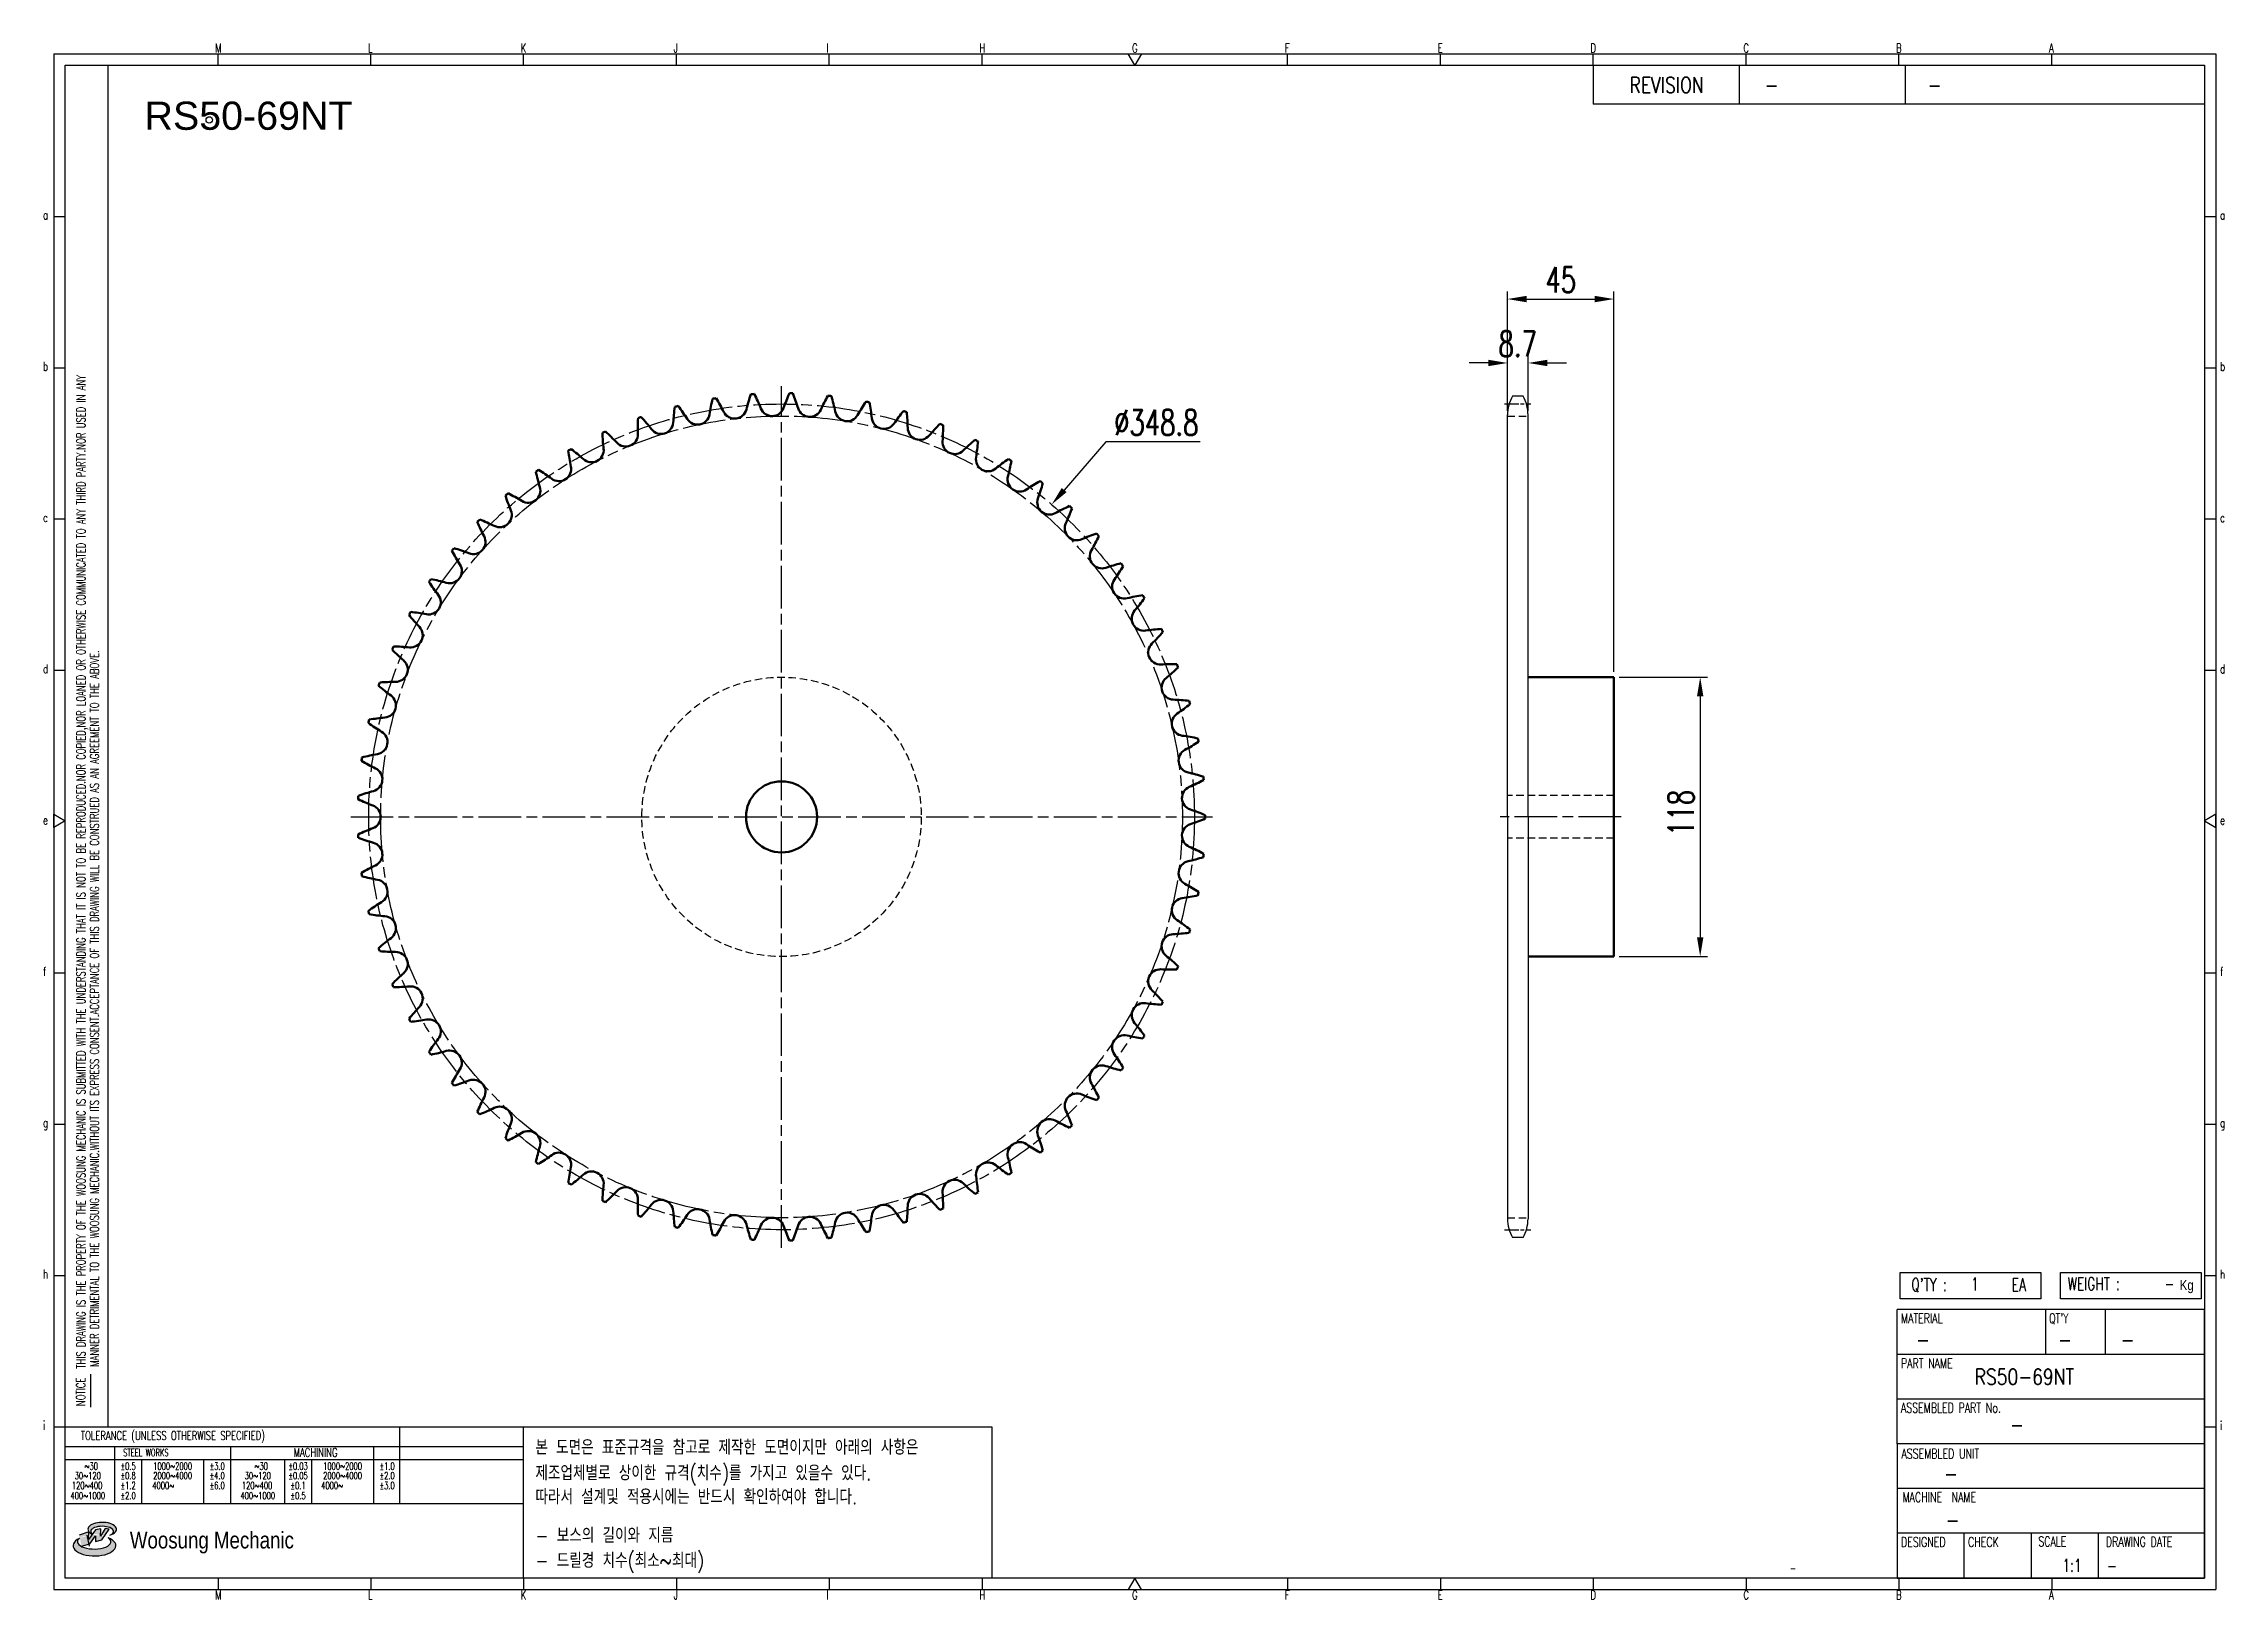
# Model space of a CAD drawing. Header units: millimetres. Extents: x 8305 to 9226, y 4748 to 5405.
import ezdxf
from ezdxf.enums import TextEntityAlignment as Align

# ---------------------------------------------------------------- set-up
doc = ezdxf.new("R2010")
doc.units = ezdxf.units.MM
for name, pattern in [('AM_ISO08W050', [18, 12, -1.5, 3, -1.5]), ('AM_ISO08W050x2', [9, 6, -0.75, 1.5, -0.75]), ('HIDDEN', [9.525, 6.35, -3.175])]:
    doc.linetypes.add(name, pattern=pattern)
for name, color, linetype, lineweight in [('20', 7, 'Continuous', 50), ('22', 30, 'AM_ISO08W050', 25), ('23', 40, 'AM_ISO08W050', 25), ('VIS', 7, 'Continuous', 50)]:
    doc.layers.add(name, color=color, linetype=linetype, lineweight=lineweight)
for name, color, linetype in [('HL', 2, 'HIDDEN'), ('S-DIM', 7, 'Continuous'), ('TITLE', 7, 'Continuous'), ('도면레이아웃', 7, 'Continuous')]:
    doc.layers.add(name, color=color, linetype=linetype)
doc.styles.add('HAN', font='ROMANS.shx', dxfattribs={"width": 0.7, "bigfont": 'whgtxt.shx'})
doc.styles.add('HKD_ST2', font='romans.shx', dxfattribs={"width": 0.7, "height": 4, "bigfont": '@extfont2.shx'})
doc.styles.add('HSG', font='SIMPLEX.shx', dxfattribs={"width": 0.7, "bigfont": 'HSG.shx'})
doc.styles.add('ROMANS', font='romans.shx', dxfattribs={"width": 0.7, "bigfont": 'whgtxt.shx'})
doc.styles.add('SLDTEXTSTYLE4', font='arial.ttf', dxfattribs={"width": 0.8})
doc.styles.get("Standard").update_dxf_attribs({"font": 'arial.ttf'})
doc.dimstyles.new('APP23', dxfattribs={"dimscale": 4.5, "dimtxt": 2.4, "dimasz": 1.8, "dimexe": 0.7, "dimexo": 0.5, "dimgap": 0.6, "dimtad": 1, "dimtoh": 1, "dimdec": 1, "dimrnd": 0.01, "dimzin": 9, "dimdsep": 46, "dimtxsty": 'HSG', "dimcen": 0, "dimclrd": 1, "dimclre": 1, "dimclrt": 256, "dimazin": 2, "dimtp": 1, "dimtm": 1, "dimtfac": 0.5, "dimtdec": 1, "dimtix": 1, "dimtofl": 0, "dimtmove": 0, "dimatfit": 3, "dimfxl": 0, "dimtvp": 1, "dimtolj": 2, "dimlwd": -1, "dimlwe": -1, "dimarcsym": 0})

# ---------------------------------------------------------------- blocks, each defined once
blk = doc.blocks.new('SUYWSHJH')
at = {"layer": '도면레이아웃'}
h = blk.add_hatch(color=10, dxfattribs=at)
h.paths.add_polyline_path([(1.544, 35.177), (1.554, 34.966), (1.779, 35.034), (2.054, 35.422), (1.908, 35.446), (1.728, 35.167), (1.741, 35.439), (1.547, 35.405), (1.292, 35.041), (1.295, 35.33), (0.943, 35.208), (1.03, 34.8), (1.336, 34.885)])
edge = h.paths.add_edge_path()
edge.add_ellipse((1.795, 35.421), major_axis=(-0.53, 0), ratio=0.487785, start_angle=122.36065, end_angle=403.39574)
edge.add_line((1.411, 35.244), (1.419, 35.261))
edge.add_ellipse((1.798, 35.344), major_axis=(-0.423, 0), ratio=0.444396, start_angle=131.58977, end_angle=386.19408, ccw=False)
edge = h.paths.add_edge_path()
edge.add_ellipse((1.512, 34.815), major_axis=(-0.793, 0), ratio=0.480113, start_angle=314.67633, end_angle=590.85213)
edge.add_ellipse((1.501, 34.958), major_axis=(-0.62, 0), ratio=0.43311, start_angle=331.7024, end_angle=574.42495, ccw=False)
for p, q in [((0, 90.118), (80.15, 90.118)), ((0, 90.118), (0, 33.191)), ((6.089, 89.693), (6.089, 90.118)), ((11.753, 89.693), (11.753, 90.118)), ((17.418, 89.693), (17.418, 90.118)), ((23.082, 89.693), (23.082, 90.118)), ((28.746, 89.693), (28.746, 90.118)), ((34.411, 89.693), (34.411, 90.118)), ((45.739, 89.693), (45.739, 90.118)), ((51.404, 89.693), (51.404, 90.118)), ((57.068, 89.693), (57.068, 90.118)), ((62.732, 89.693), (62.732, 90.118)), ((68.397, 89.693), (68.397, 90.118)), ((74.061, 89.693), (74.061, 90.118)), ((80.15, 90.118), (80.15, 33.191)), ((0, 84.085), (0.425, 84.085)), ((79.725, 84.085), (80.15, 84.085)), ((0, 78.478), (0.425, 78.478)), ((79.725, 78.478), (80.15, 78.478)), ((0, 72.87), (0.425, 72.87)), ((79.725, 72.87), (80.15, 72.87)), ((0, 67.262), (0.425, 67.262)), ((79.725, 67.262), (80.15, 67.262)), ((0, 56.047), (0.425, 56.047)), ((79.725, 56.047), (80.15, 56.047)), ((0, 50.439), (0.425, 50.439)), ((79.725, 50.439), (80.15, 50.439)), ((0, 44.832), (0.425, 44.832)), ((79.725, 44.832), (80.15, 44.832)), ((1.377, 39.947), (1.377, 41.174)), ((0, 39.224), (0.425, 39.224)), ((79.725, 39.224), (80.15, 39.224)), ((0, 33.191), (80.15, 33.191)), ((6.089, 33.616), (6.089, 33.191)), ((11.753, 33.616), (11.753, 33.191)), ((17.418, 33.616), (17.418, 33.191)), ((23.082, 33.616), (23.082, 33.191)), ((28.746, 33.616), (28.746, 33.191)), ((34.411, 33.616), (34.411, 33.191)), ((45.739, 33.616), (45.739, 33.191)), ((51.404, 33.616), (51.404, 33.191)), ((57.068, 33.616), (57.068, 33.191)), ((62.732, 33.616), (62.732, 33.191)), ((68.397, 33.616), (68.397, 33.191)), ((74.061, 33.616), (74.061, 33.191))]:
    blk.add_line(p, q)
at = {"color": 2}
for p, q in [((2.017, 39.224), (2.017, 89.693)), ((0.425, 39.224), (17.418, 39.224)), ((12.816, 39.224), (12.816, 36.382)), ((17.418, 33.616), (17.418, 39.224)), ((0.425, 38.487), (17.418, 38.487)), ((0.425, 38.012), (17.418, 38.012)), ((2.257, 38.487), (2.257, 36.382)), ((3.257, 38.012), (3.257, 36.382)), ((5.557, 38.012), (5.557, 36.382)), ((6.557, 38.5), (6.557, 36.382)), ((8.557, 38.012), (8.557, 36.382)), ((9.557, 38.026), (9.557, 36.382)), ((11.857, 38.487), (11.857, 36.382)), ((0.425, 36.382), (17.418, 36.382))]:
    blk.add_line(p, q, dxfattribs=at)
at = {"color": 6, "ltscale": 0.5}
for p, q in [((57.068, 89.693), (57.068, 88.246)), ((62.47, 89.693), (62.47, 88.246)), ((68.635, 89.693), (68.635, 88.246)), ((79.725, 88.246), (57.068, 88.246)), ((68.336, 38.59), (68.336, 43.563)), ((79.725, 43.563), (68.336, 43.563)), ((73.827, 43.563), (73.827, 41.905)), ((76.037, 43.563), (76.037, 41.905)), ((79.725, 38.59), (79.725, 43.563)), ((79.725, 41.905), (68.336, 41.905)), ((79.725, 40.248), (68.336, 40.248)), ((68.336, 38.59), (68.336, 33.616)), ((79.725, 38.59), (68.336, 38.59)), ((79.725, 33.616), (79.725, 38.59)), ((79.725, 36.932), (68.336, 36.932)), ((79.725, 35.274), (68.336, 35.274)), ((70.822, 33.616), (70.822, 35.274)), ((73.309, 33.616), (73.309, 35.274)), ((75.796, 33.616), (75.796, 35.274)), ((68.336, 33.616), (79.725, 33.616))]:
    blk.add_line(p, q, dxfattribs=at)
for points in [[(40.075, 89.693), (39.83, 90.118), (40.32, 90.118)], [(0.425, 89.693), (79.725, 89.693), (79.725, 33.616), (0.425, 33.616)], [(0.425, 61.679), (0, 61.433), (0, 61.924)], [(79.725, 61.679), (80.15, 61.433), (80.15, 61.924)], [(40.075, 33.616), (39.83, 33.191), (40.32, 33.191)]]:
    blk.add_lwpolyline(points, close=True)
at = {"layer": 'TITLE', "color": 20}
for p, q in [((68.449, 43.961), (68.449, 44.936)), ((68.449, 44.936), (73.654, 44.936)), ((73.654, 44.936), (73.654, 43.961)), ((74.39, 43.961), (74.39, 44.936)), ((74.39, 44.936), (79.595, 44.936)), ((79.595, 44.936), (79.595, 43.961)), ((73.654, 43.961), (68.449, 43.961)), ((79.595, 43.961), (74.39, 43.961))]:
    blk.add_line(p, q, dxfattribs=at)
at = {"layer": '도면레이아웃'}
for p, q in [((1.295, 35.33), (0.943, 35.208)), ((1.03, 34.8), (1.336, 34.885)), ((1.224, 35.208), (1.311, 34.8)), ((1.224, 35.208), (1.224, 35.208)), ((1.547, 35.405), (1.292, 35.041)), ((1.292, 35.041), (1.295, 35.33)), ((1.336, 34.885), (1.544, 35.177)), ((1.419, 35.261), (1.411, 35.244)), ((1.544, 35.177), (1.554, 34.966)), ((1.741, 35.439), (1.547, 35.405)), ((1.554, 34.966), (1.779, 35.034)), ((1.908, 35.446), (1.728, 35.167)), ((1.728, 35.167), (1.741, 35.439)), ((1.779, 35.034), (2.054, 35.422)), ((2.054, 35.422), (1.908, 35.446))]:
    blk.add_line(p, q, dxfattribs=at)
for centre, major_axis, ratio, start_param, end_param in [((1.795, 35.421), (-0.53, 0), 0.487785, 2.135596, 7.040584), ((1.512, 34.815), (-0.793, 0), 0.480113, 5.492138, 10.312315), ((1.501, 34.958), (-0.62, 0), 0.43311, 5.789299, 10.025607), ((1.798, 35.344), (-0.423, 0), 0.444396, 2.296675, 6.740358)]:
    blk.add_ellipse(centre, major_axis=major_axis, ratio=ratio, start_param=start_param, end_param=end_param, dxfattribs=at)
at = {"color": 4, "style": 'HKD_ST2', "width": 0.7}
for s, p in [('M', (5.988, 90.164)), ('L', (11.652, 90.164)), ('K', (17.316, 90.164)), ('J', (22.981, 90.164)), ('I', (28.645, 90.164)), ('H', (34.309, 90.164)), ('G', (39.974, 90.164)), ('F', (45.638, 90.164)), ('E', (51.302, 90.164)), ('D', (56.967, 90.164)), ('C', (62.631, 90.164)), ('B', (68.295, 90.164)), ('A', (73.96, 90.164)), ('a', (-0.395, 83.976)), ('a', (80.305, 83.97)), ('b', (-0.395, 78.368)), ('b', (80.305, 78.362)), ('c', (-0.395, 72.76)), ('c', (80.305, 72.754)), ('d', (-0.395, 67.153)), ('d', (80.305, 67.147)), ('e', (-0.395, 61.545)), ('e', (80.305, 61.539)), ('f', (-0.395, 55.937)), ('f', (80.305, 55.931)), ('g', (-0.395, 50.33)), ('g', (80.305, 50.324)), ('h', (-0.395, 44.722)), ('h', (80.305, 44.716)), ('i', (-0.395, 39.114)), ('i', (80.305, 39.108)), ('M', (5.988, 32.824)), ('L', (11.652, 32.824)), ('K', (17.316, 32.824)), ('J', (22.981, 32.824)), ('I', (28.645, 32.824)), ('H', (34.309, 32.824)), ('G', (39.974, 32.824)), ('F', (45.638, 32.824)), ('E', (51.302, 32.824)), ('D', (56.967, 32.824)), ('C', (62.631, 32.824)), ('B', (68.295, 32.824)), ('A', (73.96, 32.824))]:
    blk.add_text(s, height=0.326, dxfattribs=at).set_placement(p)
for s, height, style, width, p in [('REVISION', 0.5806, 'HAN', 0.8, (58.415, 88.664)), ('-', 0.581, 'HAN', 0.8, (63.426, 88.664)), ('-', 0.581, 'HAN', 0.8, (69.468, 88.664)), ("Q'TY : ", 0.4746, 'HKD_ST2', 0.7, (68.857, 44.253)), ('1', 0.475, 'HKD_ST2', 0.7, (71.071, 44.275)), ('EA', 0.4746, 'HKD_ST2', 0.7, (72.578, 44.253)), ('WEIGHT : ', 0.4746, 'HKD_ST2', 0.7, (74.65, 44.286)), ('-', 0.581, 'HAN', 0.8, (69.029, 42.157)), ('-', 0.581, 'HAN', 0.8, (74.289, 42.157)), ('-', 0.581, 'HAN', 0.8, (76.623, 42.157)), ('-', 0.581, 'HAN', 0.8, (72.515, 39.013)), ('-', 0.581, 'HAN', 0.8, (70.067, 37.189)), ('-', 0.581, 'HAN', 0.8, (70.126, 35.48)), ('1:1', 0.4746, 'HKD_ST2', 0.7, (74.458, 33.848)), ('-', 0.475, 'HKD_ST2', 0.7, (76.112, 33.837))]:
    blk.add_text(s, height=height, dxfattribs=dict(style=style, width=width)).set_placement(p)
at = {"color": 6, "style": 'HKD_ST2', "width": 0.7}
for s, p in [(' THIS DRAWING IS THE PROPERTY OF THE WOOSUNG MECHANIC IS SUBMITTED WITH THE UNDERSTANDING THAT IT IS NOT TO BE REPRODUCED.NOR COPIED,NOR LOANED OR OTHERWISE COMMUNICATED TO ANY THIRD PARTY.NOR USED IN ANY', (1.173, 41.217)), ('MANNER DETRIMENTAL TO THE WOOSUNG MECHANIC.WITHOUT ITS EXPRESS CONSENT.ACCEPTANCE OF THIS DRAWING WILL BE CONSTRUED AS AN AGREEMENT TO THE ABOVE.', (1.672, 41.447))]:
    blk.add_text(s, height=0.326266, rotation=90, dxfattribs=at).set_placement(p)
at = {"style": 'HKD_ST2', "width": 0.7}
blk.add_text('-', height=0.475, dxfattribs=at).set_placement((78.613, 44.286), align=Align.RIGHT)
at = {"color": 4, "style": 'HKD_ST2', "width": 0.7}
for s, height, p in [('MATERIAL', 0.3651, (68.474, 43.425)), ("QT'Y", 0.3651, (73.965, 43.425)), ('PART NAME', 0.3651, (68.474, 41.756)), ('ASSEMBLED PART No.', 0.36511, (68.474, 40.109)), ('ASSEMBLED UNIT', 0.36511, (68.49, 38.408)), ('MACHINE  NAME', 0.36511, (68.532, 36.794)), ('DESIGNED', 0.3651, (68.474, 35.136)), ('CHECK', 0.3651, (70.961, 35.136)), ('SCALE', 0.3651, (73.566, 35.153)), ('DRAWING DATE', 0.36511, (76.071, 35.141))]:
    blk.add_text(s, height=height, dxfattribs=at).set_placement(p, align=Align.TOP_LEFT)
at = {"style": 'HKD_ST2', "width": 0.7}
blk.add_text('NOTICE', height=0.3263, rotation=90, dxfattribs=at).set_placement((1.163, 39.988))
for s, height, style, width, p in [('TOLERANCE (UNLESS OTHERWISE SPECIFIED)', 0.32627, 'HKD_ST2', 0.7, (4.417, 38.896)), ('-', 0.326, 'ROMANS', 0.65, (64.469, 33.975))]:
    blk.add_text(s, height=height, dxfattribs=dict(style=style, width=width)).set_placement(p, align=Align.MIDDLE_CENTER)
at = {"color": 4, "style": 'HKD_ST2', "width": 0.7}
for s, height, p in [('STEEL WORKS', 0.26101, (3.416, 38.268)), ('MACHINING', 0.3263, (9.707, 38.27)), ('%%P0.5', 0.261, (2.757, 37.762)), ('%%P0.8', 0.261, (2.757, 37.411)), ('%%P3.0', 0.261, (6.057, 37.762)), ('%%P4.0', 0.261, (6.057, 37.411)), ('%%P0.03', 0.261, (9.057, 37.762)), ('%%P0.05', 0.261, (9.057, 37.411)), ('%%P1.0', 0.261, (12.357, 37.762)), ('%%P2.0', 0.261, (12.357, 37.411)), ('%%P1.2', 0.261, (2.757, 37.045)), ('%%P2.0', 0.261, (2.757, 36.67)), ('%%P6.0', 0.261, (6.057, 37.045)), ('%%P0.1', 0.261, (9.057, 37.045)), ('%%P0.5', 0.261, (9.057, 36.67)), ('%%P3.0', 0.261, (12.357, 37.045))]:
    blk.add_text(s, height=height, dxfattribs=at).set_placement(p, align=Align.MIDDLE)
for s, height, p in [('30%%126120', 0.261, (1.263, 37.411)), ('%%12630', 0.261, (1.389, 37.762)), ('2000%%1264000', 0.26101, (4.407, 37.411)), ('1000%%1262000', 0.26101, (4.407, 37.762)), ('30%%126120', 0.261, (7.563, 37.411)), ('%%12630', 0.261, (7.689, 37.762)), ('2000%%1264000', 0.26101, (10.707, 37.411)), ('1000%%1262000', 0.26101, (10.707, 37.762)), ('400%%1261000', 0.26101, (1.263, 36.67)), ('120%%126400', 0.26101, (1.237, 37.045)), ('4000%%126', 0.261, (4.061, 37.045)), ('400%%1261000', 0.26101, (7.563, 36.67)), ('120%%126400', 0.26101, (7.537, 37.045)), ('4000%%126', 0.261, (10.321, 37.045))]:
    blk.add_text(s, height=height, dxfattribs=at).set_placement(p, align=Align.MIDDLE_CENTER)
at = {"color": 1, "style": 'SLDTEXTSTYLE4', "width": 0.8}
blk.add_text('Woosung Mechanic', height=0.61957, dxfattribs=at).set_placement((2.822, 34.711))
at = {"layer": 'TITLE', "width": 0.8}
blk.add_text('Kg', height=0.3789, dxfattribs=at).set_placement((78.807, 44.286))
blk = doc.blocks.new('*D628')
at = {"layer": 'Defpoints', "color": 0, "transparency": 16777216}
for p in [(8730.92, 5209.98), (8502.77, 4946.15)]:
    blk.add_point(p, dxfattribs=at)
at = {"layer": 'S-DIM', "color": 1, "transparency": 16777216}
for p, q in [((8753.87, 5236.52), (8736.22, 5216.1)), ((8793.65, 5236.52), (8753.87, 5236.52))]:
    blk.add_line(p, q, dxfattribs=at)
blk.add_solid([(8735.19, 5216.99), (8737.24, 5215.22), (8730.92, 5209.98)], dxfattribs=at)
at = {"layer": 'S-DIM', "transparency": 16777216, "insert": (8775.11, 5244.62), "char_height": 10.8, "attachment_point": 5, "style": 'HSG'}
blk.add_mtext('\\A2;∅348.8', dxfattribs=at)
blk = doc.blocks.new('*D629')
at = {"layer": 'Defpoints', "color": 0, "transparency": 16777216}
for p in [(8932.15, 5269.77), (8923.45, 5247.37), (8932.15, 5247.37)]:
    blk.add_point(p, dxfattribs=at)
at = {"layer": 'S-DIM', "color": 1, "transparency": 16777216}
for p, q in [((8915.35, 5269.77), (8907.25, 5269.77)), ((8923.45, 5249.62), (8923.45, 5272.92)), ((8932.15, 5249.62), (8932.15, 5272.92)), ((8940.25, 5269.77), (8948.35, 5269.77))]:
    blk.add_line(p, q, dxfattribs=at)
for points in [[(8915.35, 5271.12), (8915.35, 5268.42), (8923.45, 5269.77)], [(8940.25, 5271.12), (8940.25, 5268.42), (8932.15, 5269.77)]]:
    blk.add_solid(points, dxfattribs=at)
at = {"layer": 'S-DIM', "transparency": 16777216, "insert": (8927.8, 5277.87), "char_height": 10.8, "attachment_point": 5, "style": 'HSG'}
blk.add_mtext('\\A2;8.7', dxfattribs=at)
blk = doc.blocks.new('*D630')
at = {"layer": 'Defpoints', "color": 0, "transparency": 16777216}
for p in [(8968.45, 5296.77), (8923.45, 5247.37), (8968.45, 5137.06)]:
    blk.add_point(p, dxfattribs=at)
at = {"layer": 'S-DIM', "color": 1, "transparency": 16777216}
for p, q in [((8923.45, 5249.62), (8923.45, 5299.92)), ((8931.55, 5296.77), (8960.35, 5296.77)), ((8968.45, 5139.31), (8968.45, 5299.92))]:
    blk.add_line(p, q, dxfattribs=at)
for points in [[(8931.55, 5298.12), (8931.55, 5295.42), (8923.45, 5296.77)], [(8960.35, 5298.12), (8960.35, 5295.42), (8968.45, 5296.77)]]:
    blk.add_solid(points, dxfattribs=at)
at = {"layer": 'S-DIM', "transparency": 16777216, "insert": (8945.95, 5304.87), "char_height": 10.8, "attachment_point": 5, "style": 'HSG'}
blk.add_mtext('\\A2;45', dxfattribs=at)
blk = doc.blocks.new('*D631')
at = {"layer": 'Defpoints', "color": 0, "transparency": 16777216}
for p in [(8968.45, 5137.06), (8968.45, 5019.06), (9004.86, 5019.06)]:
    blk.add_point(p, dxfattribs=at)
at = {"layer": 'S-DIM', "color": 1, "transparency": 16777216}
for p, q in [((8970.7, 5137.06), (9008.01, 5137.06)), ((9004.86, 5128.96), (9004.86, 5027.16)), ((8970.7, 5019.06), (9008.01, 5019.06))]:
    blk.add_line(p, q, dxfattribs=at)
for points in [[(9003.51, 5128.96), (9006.21, 5128.96), (9004.86, 5137.06)], [(9003.51, 5027.16), (9006.21, 5027.16), (9004.86, 5019.06)]]:
    blk.add_solid(points, dxfattribs=at)
at = {"layer": 'S-DIM', "transparency": 16777216, "insert": (8996.76, 5079.74), "char_height": 10.8, "attachment_point": 5, "rotation": 90, "style": 'HSG'}
blk.add_mtext('\\A2;118', dxfattribs=at)

msp = doc.modelspace()

# ---------------------------------------------------------------- linework, layer by layer
for p, q in [((8930.03, 5255.77), (8925.58, 5255.77)), ((8923.45, 5078.06), (8923.45, 5247.83)), ((8932.15, 5078.06), (8932.15, 5247.83)), ((8923.45, 5078.06), (8923.45, 4908.3)), ((8932.15, 5078.06), (8932.15, 4908.3)), ((8930.03, 4900.36), (8925.58, 4900.36))]:
    msp.add_line(p, q)
at = {"color": 4}
msp.add_lwpolyline([(8507.91, 4820.5), (8705.72, 4820.5), (8705.72, 4756.6), (8507.91, 4756.6)], close=True, dxfattribs=at)
msp.add_circle((8375.14, 5372.4), 1.38)
for centre, start, end in [((8939.33, 5247.83), 150, 180), ((8916.28, 5247.83), 0, 30), ((8939.33, 4908.3), 180, 210), ((8916.28, 4908.3), 330, 0)]:
    msp.add_arc(centre, 15.87, start, end)
at = {"layer": '20'}
msp.add_circle((8616.85, 5078.06), 15, dxfattribs=at)
for centre, radius, start, end in [((8657.47, 5239.01), 86.56, 171.85849, 176.30435), ((8616.85, 5078.06), 178.98, 104.11243, 104.58322), ((8503.93, 5199.74), 86.56, 32.3913, 36.83716), ((8671.94, 5234.65), 86.56, 166.6411, 171.08696), ((8616.85, 5078.06), 178.98, 98.89504, 99.36583), ((8515.46, 5209.5), 86.56, 27.17391, 31.61977), ((8685.95, 5228.99), 86.56, 161.42371, 165.86957), ((8616.85, 5078.06), 178.98, 93.67765, 94.14844), ((8527.83, 5218.18), 86.56, 21.95652, 26.40238), ((8612.87, 5252.46), 5.13, 201.95652, 340.65217), ((8699.39, 5222.09), 86.56, 156.20632, 160.65217), ((8616.85, 5078.06), 178.98, 88.46026, 88.93104), ((8540.94, 5225.69), 86.56, 16.73913, 21.18499), ((8628.75, 5252.1), 5.13, 196.73913, 335.43478), ((8712.14, 5213.98), 86.56, 150.98893, 155.43478), ((8616.85, 5078.06), 178.98, 83.24287, 83.71365), ((8554.68, 5231.98), 86.56, 11.52174, 15.96759), ((8724.11, 5204.75), 86.56, 145.77154, 150.21739), ((8616.85, 5078.06), 178.98, 78.02548, 78.49626), ((8568.93, 5237), 86.56, 6.30435, 10.7502), ((8642.67, 5242.04), 86.56, 177.07588, 181.52174), ((8616.85, 5078.06), 178.98, 109.32983, 109.80061), ((8493.33, 5188.97), 86.56, 37.6087, 42.05455), ((8565.97, 5244.93), 5.13, 217.6087, 356.30435), ((8581.35, 5248.86), 5.13, 212.3913, 351.08696), ((8597.03, 5251.38), 5.13, 207.17391, 345.86957), ((8644.53, 5250.3), 5.13, 191.52174, 330.21739), ((8660.07, 5247.07), 5.13, 186.30435, 325), ((8735.19, 5194.47), 86.56, 140.55414, 145), ((8616.85, 5078.06), 178.98, 72.80809, 73.27887), ((8583.59, 5240.7), 86.56, 1.08696, 5.53281), ((8675.26, 5242.44), 5.13, 181.08696, 319.78261), ((8745.28, 5183.23), 86.56, 135.33675, 139.78261), ((8616.85, 5078.06), 178.98, 67.5907, 68.06148), ((8598.51, 5243.05), 86.56, 355.86957, 0.31542), ((8616.85, 5078.06), 178.98, 119.76461, 120.23539), ((8612.54, 5244.01), 86.56, 187.51067, 191.95652), ((8475.29, 5164.76), 86.56, 48.04348, 52.48933), ((8536.59, 5232.95), 5.13, 228.04348, 6.73913), ((8616.85, 5078.06), 178.98, 114.54722, 115.018), ((8627.65, 5243.71), 86.56, 182.29328, 186.73913), ((8483.76, 5177.28), 86.56, 42.82609, 47.27194), ((8551.01, 5239.61), 5.13, 222.82609, 1.52174), ((8689.97, 5236.44), 5.13, 175.86957, 314.56522), ((8754.31, 5171.12), 86.56, 130.11936, 134.56522), ((8616.85, 5078.06), 178.98, 62.3733, 62.84409), ((8613.59, 5244.03), 86.56, 350.65217, 355.09803), ((8616.85, 5078.06), 178.98, 124.982, 125.45278), ((8597.47, 5242.93), 86.56, 192.72806, 197.17391), ((8467.99, 5151.53), 86.56, 53.26087, 57.70672), ((8522.84, 5225.01), 5.13, 233.26087, 11.95652), ((8704.07, 5229.14), 5.13, 170.65217, 309.34783), ((8762.2, 5158.23), 86.56, 124.90197, 129.34783), ((8628.7, 5243.64), 86.56, 345.43478, 349.88064), ((8616.85, 5078.06), 178.98, 57.15591, 57.6267), ((8616.85, 5078.06), 178.98, 130.19939, 130.67017), ((8582.56, 5240.48), 86.56, 197.94545, 202.3913), ((8461.92, 5137.69), 86.56, 58.47826, 62.92412), ((8509.86, 5215.85), 5.13, 238.47826, 17.17391), ((8717.44, 5220.58), 5.13, 165.43478, 304.13043), ((8768.89, 5144.68), 86.56, 119.68458, 124.13043), ((8643.71, 5241.88), 86.56, 340.21739, 344.66325), ((8616.85, 5078.06), 178.98, 51.93852, 52.4093), ((8497.78, 5205.55), 5.13, 243.69565, 22.3913), ((8729.99, 5210.84), 5.13, 160.21739, 298.91304), ((8774.32, 5130.58), 86.56, 114.46719, 118.91304), ((8658.49, 5238.75), 86.56, 335, 339.44586), ((8616.85, 5078.06), 178.98, 46.72113, 47.19191), ((8486.68, 5194.2), 5.13, 248.91304, 27.6087), ((8616.85, 5078.06), 178.98, 135.41678, 135.88757), ((8567.93, 5236.69), 86.56, 203.16284, 207.6087), ((8457.14, 5123.36), 86.56, 63.69565, 68.14151), ((8741.59, 5200), 5.13, 155, 293.69565), ((8778.44, 5116.04), 86.56, 109.2498, 113.69565), ((8672.93, 5234.3), 86.56, 329.78261, 334.22846), ((8616.85, 5078.06), 178.98, 41.50374, 41.97452), ((8616.85, 5078.06), 178.98, 140.63417, 141.10496), ((8553.71, 5231.59), 86.56, 208.38023, 212.82609), ((8453.69, 5108.65), 86.56, 68.91304, 73.3589), ((8752.16, 5188.15), 5.13, 149.78261, 288.47826), ((8616.85, 5078.06), 178.98, 145.85156, 146.32235), ((8540.01, 5225.21), 86.56, 213.59762, 218.04348), ((8451.58, 5093.68), 86.56, 74.13043, 78.57629), ((8476.66, 5181.88), 5.13, 254.13043, 32.82609), ((8781.23, 5101.19), 86.56, 104.03241, 108.47826), ((8761.62, 5175.39), 5.13, 144.56522, 283.26087), ((8686.91, 5228.55), 86.56, 324.56522, 329.01107), ((8616.85, 5078.06), 178.98, 36.28635, 36.75713), ((8467.8, 5168.7), 5.13, 259.34783, 38.04348), ((8782.65, 5086.14), 86.56, 98.81501, 103.26087), ((8700.3, 5221.56), 86.56, 319.34783, 323.79368), ((8616.85, 5078.06), 178.98, 31.06896, 31.53974), ((8616.85, 5078.06), 178.98, 151.06896, 151.53974), ((8526.95, 5217.61), 86.56, 218.81501, 223.26087), ((8460.17, 5154.77), 5.13, 264.56522, 43.26087), ((8450.85, 5078.59), 86.56, 79.34783, 83.79368), ((8769.87, 5161.82), 5.13, 139.34783, 278.04348), ((8616.85, 5078.06), 178.98, 156.28635, 156.75713), ((8451.49, 5063.49), 86.56, 84.56522, 89.01107), ((8782.7, 5071.03), 86.56, 93.59762, 98.04348), ((8776.85, 5147.56), 5.13, 134.13043, 272.82609), ((8713, 5213.38), 86.56, 314.13043, 318.57629), ((8616.85, 5078.06), 178.98, 25.85156, 26.32235), ((8514.63, 5208.86), 86.56, 224.03241, 228.47826), ((8453.84, 5140.21), 5.13, 269.78261, 48.47826), ((8781.37, 5055.98), 86.56, 88.38023, 92.82609), ((8724.91, 5204.07), 86.56, 308.91304, 313.3589), ((8616.85, 5078.06), 178.98, 20.63417, 21.10496), ((8616.85, 5078.06), 178.98, 161.50374, 161.97452), ((8503.16, 5199.02), 86.56, 229.2498, 233.69565), ((8453.5, 5048.51), 86.56, 89.78261, 94.22846), ((8782.51, 5132.72), 5.13, 128.91304, 267.6087), ((8448.87, 5125.13), 5.13, 275, 53.69565), ((8786.79, 5117.43), 5.13, 123.69565, 262.3913), ((8778.68, 5041.11), 86.56, 83.16284, 87.6087), ((8735.92, 5193.72), 86.56, 303.69565, 308.14151), ((8616.85, 5078.06), 178.98, 15.41678, 15.88757), ((8616.85, 5078.06), 178.98, 166.72113, 167.19191), ((8492.63, 5188.18), 86.56, 234.46719, 238.91304), ((8456.86, 5033.78), 86.56, 95, 99.44586), ((8445.29, 5109.66), 5.13, 280.21739, 58.91304), ((8774.65, 5026.55), 86.56, 77.94545, 82.3913), ((8616.85, 5078.06), 178.98, 171.93852, 172.4093), ((8461.55, 5019.42), 86.56, 100.21739, 104.66325), ((8789.67, 5101.82), 5.13, 118.47826, 257.17391), ((8745.94, 5182.42), 86.56, 298.47826, 302.92412), ((8616.85, 5078.06), 178.98, 10.19939, 10.67017), ((8483.13, 5176.43), 86.56, 239.68458, 244.13043), ((8443.12, 5093.93), 5.13, 285.43478, 64.13043), ((8769.31, 5012.41), 86.56, 72.72806, 77.17391), ((8616.85, 5078.06), 178.98, 4.982, 5.45278), ((8616.85, 5078.06), 178.98, 177.15591, 177.6267), ((8474.74, 5163.87), 86.56, 244.90197, 249.34783), ((8467.53, 5005.54), 86.56, 105.43478, 109.88064), ((8791.11, 5086), 5.13, 113.26087, 251.95652), ((8754.9, 5170.24), 86.56, 293.26087, 297.70672), ((8442.4, 5078.06), 5.13, 290.65217, 69.34783), ((8762.71, 4998.82), 86.56, 67.51067, 71.95652), ((8762.71, 5157.31), 86.56, 288.04348, 292.48933), ((8616.85, 5078.06), 178.98, 359.76461, 0.23539), ((8474.74, 4992.26), 86.56, 110.65217, 115.09803), ((8616.85, 5078.06), 178.98, 182.3733, 182.84409), ((8467.53, 5150.59), 86.56, 250.11936, 254.56522), ((8443.12, 5062.2), 5.13, 295.86957, 74.56522), ((8791.11, 5070.12), 5.13, 108.04348, 246.73913), ((8483.13, 4979.7), 86.56, 115.86957, 120.31542), ((8789.67, 5054.31), 5.13, 102.82609, 241.52174), ((8769.31, 5143.72), 86.56, 282.82609, 287.27194), ((8754.9, 4985.88), 86.56, 62.29328, 66.73913), ((8616.85, 5078.06), 178.98, 354.54722, 355.018), ((8616.85, 5078.06), 178.98, 187.5907, 188.06148), ((8461.55, 5136.71), 86.56, 255.33675, 259.78261), ((8445.29, 5046.47), 5.13, 301.08696, 79.78261), ((8745.94, 4973.71), 86.56, 57.07588, 61.52174), ((8492.63, 4967.94), 86.56, 121.08696, 125.53281), ((8786.79, 5038.69), 5.13, 97.6087, 236.30435), ((8774.65, 5129.58), 86.56, 277.6087, 282.05455), ((8616.85, 5078.06), 178.98, 349.32983, 349.80061), ((8616.85, 5078.06), 178.98, 192.80809, 193.27887), ((8456.86, 5122.34), 86.56, 260.55414, 265), ((8448.87, 5031), 5.13, 306.30435, 85), ((8735.92, 4962.4), 86.56, 51.85849, 56.30435), ((8616.85, 5078.06), 178.98, 344.11243, 344.58322), ((8503.16, 4957.1), 86.56, 126.30435, 130.7502), ((8616.85, 5078.06), 178.98, 198.02548, 198.49626), ((8453.5, 5107.61), 86.56, 265.77154, 270.21739), ((8453.84, 5015.92), 5.13, 311.52174, 90.21739), ((8782.51, 5023.4), 5.13, 92.3913, 231.08696), ((8778.68, 5115.02), 86.56, 272.3913, 276.83716), ((8514.63, 4947.27), 86.56, 131.52174, 135.96759), ((8776.85, 5008.56), 5.13, 87.17391, 225.86957), ((8781.37, 5100.15), 86.56, 267.17391, 271.61977), ((8724.91, 4952.06), 86.56, 46.6411, 51.08696), ((8616.85, 5078.06), 178.98, 338.89504, 339.36583), ((8616.85, 5078.06), 178.98, 203.24287, 203.71365), ((8451.49, 5092.64), 86.56, 270.98893, 275.43478), ((8460.17, 5001.35), 5.13, 316.73913, 95.43478), ((8713, 4942.75), 86.56, 41.42371, 45.86957), ((8526.95, 4938.51), 86.56, 136.73913, 141.18499), ((8616.85, 5078.06), 178.98, 208.46026, 208.93104), ((8450.85, 5077.54), 86.56, 276.20632, 280.65217), ((8467.8, 4987.42), 5.13, 321.95652, 100.65217), ((8769.87, 4994.3), 5.13, 81.95652, 220.65217), ((8782.7, 5085.09), 86.56, 261.95652, 266.40238), ((8616.85, 5078.06), 178.98, 333.67765, 334.14844), ((8540.01, 4930.92), 86.56, 141.95652, 146.40238), ((8761.62, 4980.73), 5.13, 76.73913, 215.43478), ((8782.65, 5069.98), 86.56, 256.73913, 261.18499), ((8700.3, 4934.57), 86.56, 36.20632, 40.65217), ((8616.85, 5078.06), 178.98, 328.46026, 328.93104), ((8616.85, 5078.06), 178.98, 213.67765, 214.14844), ((8451.58, 5062.45), 86.56, 281.42371, 285.86957), ((8476.66, 4974.25), 5.13, 327.17391, 105.86957), ((8686.91, 4927.57), 86.56, 30.98893, 35.43478), ((8553.71, 4924.54), 86.56, 147.17391, 151.61977), ((8616.85, 5078.06), 178.98, 218.89504, 219.36583), ((8453.69, 5047.48), 86.56, 286.6411, 291.08696), ((8486.68, 4961.93), 5.13, 332.3913, 111.08696), ((8752.16, 4967.97), 5.13, 71.52174, 210.21739), ((8672.93, 4921.83), 86.56, 25.77154, 30.21739), ((8781.23, 5054.94), 86.56, 251.52174, 255.96759), ((8616.85, 5078.06), 178.98, 323.24287, 323.71365), ((8567.93, 4919.43), 86.56, 152.3913, 156.83716), ((8497.78, 4950.57), 5.13, 337.6087, 116.30435), ((8741.59, 4956.12), 5.13, 66.30435, 205), ((8778.44, 5040.09), 86.56, 246.30435, 250.7502), ((8616.85, 5078.06), 178.98, 318.02548, 318.49626), ((8616.85, 5078.06), 178.98, 224.11243, 224.58322), ((8457.14, 5032.77), 86.56, 291.85849, 296.30435), ((8582.56, 4915.64), 86.56, 157.6087, 162.05455), ((8729.99, 4945.29), 5.13, 61.08696, 199.78261), ((8774.32, 5025.55), 86.56, 241.08696, 245.53281), ((8658.49, 4917.37), 86.56, 20.55414, 25), ((8616.85, 5078.06), 178.98, 312.80809, 313.27887), ((8616.85, 5078.06), 178.98, 229.32983, 229.80061), ((8461.92, 5018.44), 86.56, 297.07588, 301.52174), ((8509.86, 4940.27), 5.13, 342.82609, 121.52174), ((8597.47, 4913.2), 86.56, 162.82609, 167.27194), ((8717.44, 4935.55), 5.13, 55.86957, 194.56522), ((8768.89, 5011.45), 86.56, 235.86957, 240.31542), ((8643.71, 4914.25), 86.56, 15.33675, 19.78261), ((8616.85, 5078.06), 178.98, 307.5907, 308.06148), ((8616.85, 5078.06), 178.98, 234.54722, 235.018), ((8467.99, 5004.6), 86.56, 302.29328, 306.73913), ((8522.84, 4931.12), 5.13, 348.04348, 126.73913), ((8612.54, 4912.12), 86.56, 168.04348, 172.48933), ((8536.59, 4923.18), 5.13, 353.26087, 131.95652), ((8704.07, 4926.99), 5.13, 50.65217, 189.34783), ((8762.2, 4997.9), 86.56, 230.65217, 235.09803), ((8628.7, 4912.49), 86.56, 10.11936, 14.56522), ((8616.85, 5078.06), 178.98, 239.76461, 240.23539), ((8475.29, 4991.36), 86.56, 307.51067, 311.95652), ((8627.65, 4912.42), 86.56, 173.26087, 177.70672), ((8483.76, 4978.85), 86.56, 312.72806, 317.17391), ((8551.01, 4916.52), 5.13, 358.47826, 137.17391), ((8675.26, 4913.69), 5.13, 40.21739, 178.91304), ((8689.97, 4919.68), 5.13, 45.43478, 184.13043), ((8598.51, 4913.08), 86.56, 359.68458, 4.13043), ((8754.31, 4985.01), 86.56, 225.43478, 229.88064), ((8616.85, 5078.06), 178.98, 297.15591, 297.6267), ((8613.59, 4912.1), 86.56, 4.90197, 9.34783), ((8616.85, 5078.06), 178.98, 302.3733, 302.84409), ((8616.85, 5078.06), 178.98, 244.982, 245.45278), ((8642.67, 4914.08), 86.56, 178.47826, 182.92412), ((8616.85, 5078.06), 178.98, 250.19939, 250.67017), ((8493.33, 4967.16), 86.56, 317.94545, 322.3913), ((8565.97, 4911.2), 5.13, 3.69565, 142.3913), ((8657.47, 4917.11), 86.56, 183.69565, 188.14151), ((8503.93, 4956.39), 86.56, 323.16284, 327.6087), ((8581.35, 4907.27), 5.13, 8.91304, 147.6087), ((8597.03, 4904.75), 5.13, 14.13043, 152.82609), ((8644.53, 4905.83), 5.13, 29.78261, 168.47826), ((8568.93, 4919.13), 86.56, 349.2498, 353.69565), ((8660.07, 4909.06), 5.13, 35, 173.69565), ((8735.19, 4961.65), 86.56, 215, 219.44586), ((8583.59, 4915.43), 86.56, 354.46719, 358.91304), ((8745.28, 4972.9), 86.56, 220.21739, 224.66325), ((8616.85, 5078.06), 178.98, 291.93852, 292.4093), ((8616.85, 5078.06), 178.98, 255.41678, 255.88757), ((8671.94, 4921.47), 86.56, 188.91304, 193.3589), ((8616.85, 5078.06), 178.98, 260.63417, 261.10496), ((8515.46, 4946.62), 86.56, 328.38023, 332.82609), ((8685.95, 4927.13), 86.56, 194.13043, 198.57629), ((8527.83, 4937.95), 86.56, 333.59762, 338.04348), ((8612.87, 4903.66), 5.13, 19.34783, 158.04348), ((8699.39, 4934.04), 86.56, 199.34783, 203.79368), ((8540.94, 4930.43), 86.56, 338.81501, 343.26087), ((8628.75, 4904.02), 5.13, 24.56522, 163.26087), ((8712.14, 4942.14), 86.56, 204.56522, 209.01107), ((8616.85, 5078.06), 178.98, 276.28635, 276.75713), ((8554.68, 4924.14), 86.56, 344.03241, 348.47826), ((8724.11, 4951.37), 86.56, 209.78261, 214.22846), ((8616.85, 5078.06), 178.98, 281.50374, 281.97452), ((8616.85, 5078.06), 178.98, 286.72113, 287.19191), ((8616.85, 5078.06), 178.98, 265.85156, 266.32235), ((8616.85, 5078.06), 178.98, 271.06896, 271.53974)]:
    msp.add_arc(centre, radius, start, end, dxfattribs=at)
at = {"layer": '22', "linetype": 'AM_ISO08W050x2'}
for p, q in [((8922.27, 5252.46), (8933.33, 5252.46)), ((8922.27, 4903.67), (8933.33, 4903.67))]:
    msp.add_line(p, q, dxfattribs=at)
at = {"layer": '23', "color": 4, "linetype": 'AM_ISO08W050x2', "ltscale": 3}
for p, q in [((8616.85, 4896.09), (8616.85, 5260.04)), ((8434.87, 5078.06), (8798.82, 5078.06)), ((8971.48, 5078.06), (8920.42, 5078.06))]:
    msp.add_line(p, q, dxfattribs=at)
for radius in [174.39, 169.31]:
    msp.add_circle((8616.85, 5078.06), radius, dxfattribs=at)
at = {"layer": 'HL', "ltscale": 0.5}
for p, q in [((8923.45, 5247.37), (8932.15, 5247.37)), ((8968.45, 5087.06), (8923.45, 5087.06)), ((8968.45, 5069.06), (8923.45, 5069.06)), ((8923.45, 4908.75), (8932.15, 4908.75))]:
    msp.add_line(p, q, dxfattribs=at)
msp.add_circle((8616.85, 5078.06), 59, dxfattribs=at)
at = {"layer": 'VIS'}
for p, q in [((8968.45, 5137.06), (8932.15, 5137.06)), ((8968.45, 5137.06), (8968.45, 5019.06)), ((8968.45, 5019.06), (8932.15, 5019.06))]:
    msp.add_line(p, q, dxfattribs=at)

# ---------------------------------------------------------------- block references
at = {"xscale": 11.3944784564014, "yscale": 11.3944784564014, "zscale": 11.3944784564014}
msp.add_blockref('SUYWSHJH', (8309.44, 4373.56), dxfattribs=at)

# ---------------------------------------------------------------- texts
at = {"color": 2}
msp.add_text('RS50-69NT', height=11.906, dxfattribs=at).set_placement((8347.8, 5368.25))
at = {"style": 'HAN', "width": 0.8}
msp.add_text('RS50-69NT', height=6.616, dxfattribs=at).set_placement((9120.81, 4838.29))
at = {"color": 4, "style": 'HAN', "width": 0.8}
for s, p in [('본 도면은 표준규격을 참고로 제작한 도면이지만 아래의 사항은', (8512.87, 4808.67)), ('제조업체별로 상이한 규격(치수)를 가지고 있을수 있다.', (8512.87, 4797.82)), ('따라서 설계및 적용시에는 반드시 확인하여야 합니다.', (8512.87, 4787.75)), ('- 보스의 길이와 지름', (8512.87, 4771.51)), ('- 드릴경 치수(최소~최대)', (8512.87, 4760.86))]:
    msp.add_text(s, height=6.2597, dxfattribs=at).set_placement(p)

# ---------------------------------------------------------------- dimensions: what is measured, and where the dimension line sits
at = {"layer": 'S-DIM'}
dim = msp.add_linear_dim(base=(8968.45, 5296.77), p1=(8923.45, 5247.37), p2=(8968.45, 5137.06), dimstyle='APP23', dxfattribs=at)
dim.commit()
dim.dimension.update_dxf_attribs({"geometry": '*D630', "text_midpoint": (8945.95, 5304.87)})
dim = msp.add_linear_dim(base=(8932.15, 5269.77), p1=(8923.45, 5247.37), p2=(8932.15, 5247.37), dimstyle='APP23', dxfattribs=at)
dim.commit()
dim.dimension.update_dxf_attribs({"geometry": '*D629', "text_midpoint": (8927.8, 5269.77), "dimtype": 160})
at = {"layer": 'S-DIM', "color": 3}
dim = msp.add_diameter_dim_2p(p1=(8502.77, 4946.15), p2=(8730.92, 5209.98), dimstyle='APP23', dxfattribs=at)
dim.commit()
dim.dimension.update_dxf_attribs({"geometry": '*D628', "text_midpoint": (8775.11, 5236.52), "dimtype": 163})
at = {"layer": 'S-DIM'}
dim = msp.add_linear_dim(base=(9004.86, 5019.06), p1=(8968.45, 5137.06), p2=(8968.45, 5019.06), angle=90, dimstyle='APP23', dxfattribs=at)
dim.commit()
dim.dimension.update_dxf_attribs({"geometry": '*D631', "text_midpoint": (9004.86, 5079.74), "dimtype": 160})

doc.saveas('drawing.dxf')
